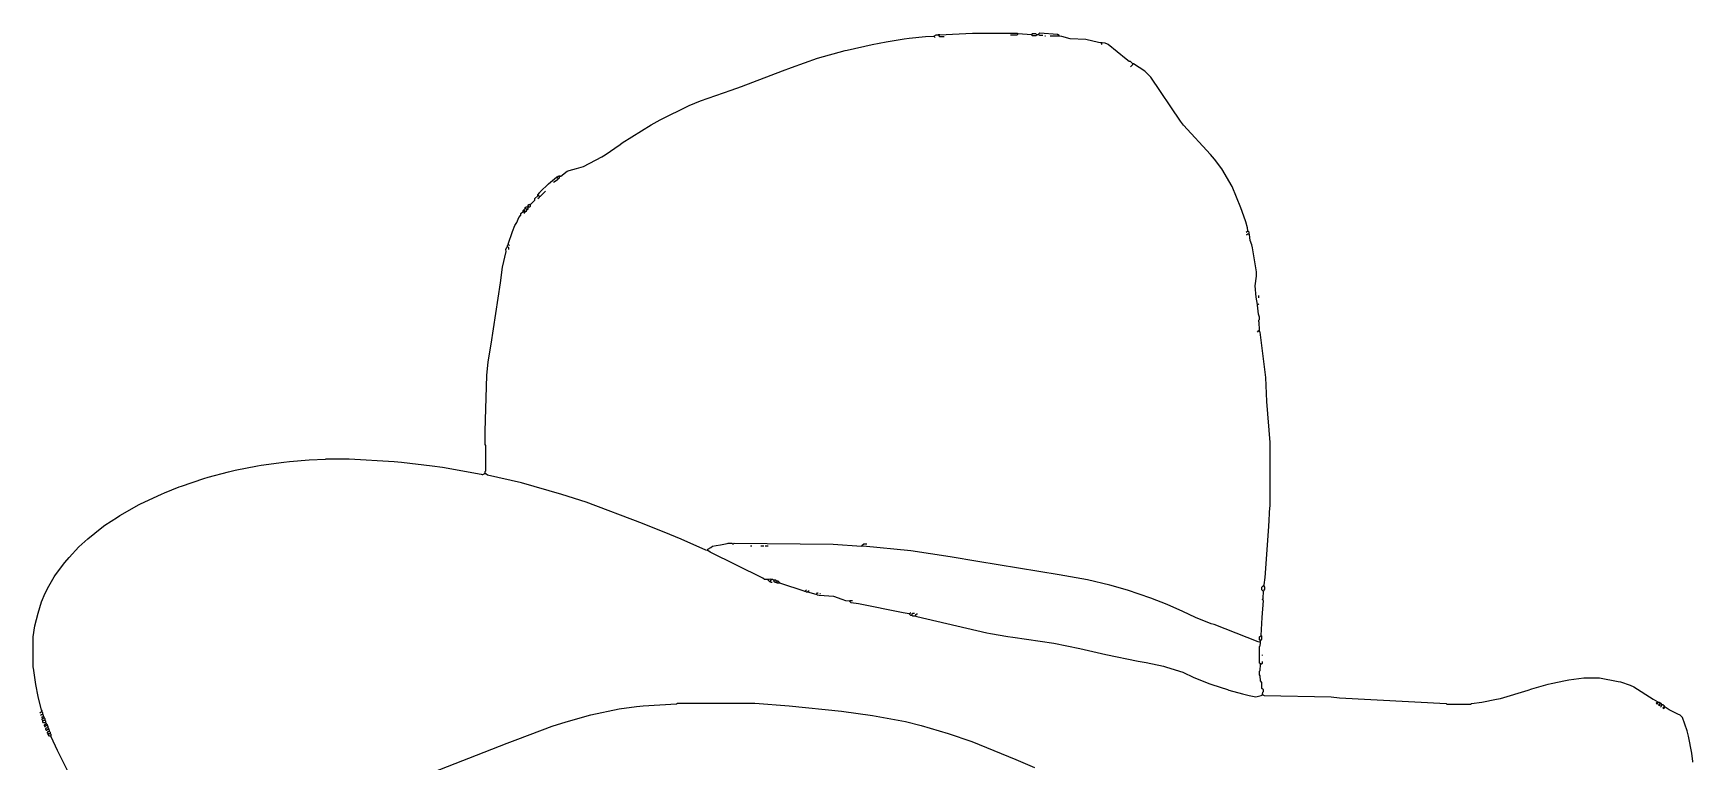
# Model space of a CAD drawing. Header units: millimetres. Extents: x 0.1 to 28.4, y 0.9 to 36.7.
# Drawn here: x 0.09 to 28.36, y 24.24 to 36.65 of the extents above; entities that cross this region are included whole.
import ezdxf

# ---------------------------------------------------------------- set-up
doc = ezdxf.new("R2010")
doc.units = ezdxf.units.MM

msp = doc.modelspace()

# ---------------------------------------------------------------- linework, layer by layer
for points in [[(9.0678, 34.2138), (9.078022, 34.216898), (9.1821, 34.3027), (9.221177, 34.310515), (9.34593, 34.34461), (9.46023, 34.38271), (9.777046, 34.546931), (9.83107, 34.57956), (10.085754, 34.756969), (10.123854, 34.782369), (10.61593, 35.09264), (10.77087, 35.17646), (11.26363, 35.42284), (11.45413, 35.49904), (11.97737, 35.68319), (12.15263, 35.74161), (12.85113, 36.00831), (13.00607, 36.06546), (13.44803, 36.22421), (13.920321, 36.355618), (13.956179, 36.364582), (14.377377, 36.456815), (14.616723, 36.504685), (14.923184, 36.557829), (15.010716, 36.568771), (15.291282, 36.595619), (15.4305, 36.6014)], [(15.4305, 36.6014), (15.469721, 36.622318), (15.5067, 36.6268)], [(15.4559, 36.576), (15.4305, 36.6014)], [(15.5194, 36.6268), (15.5067, 36.6268)], [(15.5321, 36.6268), (15.5194, 36.6268)], [(15.5194, 36.6141), (15.5194, 36.6268)], [(15.6083, 36.5887), (15.5321, 36.5887), (15.5194, 36.6014), (15.5194, 36.6141)], [(15.5321, 36.6268), (15.747668, 36.632779), (16.0909, 36.6522), (16.8529, 36.6522), (16.8656, 36.6395)], [(16.7386, 36.6268), (16.8529, 36.6268), (16.8656, 36.6395)], [(17.0942, 36.6268), (16.8656, 36.6395)], [(17.1831, 36.6268), (17.1704, 36.6395), (17.1069, 36.6395), (17.0942, 36.6268)], [(17.0942, 36.6268), (17.1069, 36.6141), (17.1704, 36.6141), (17.1831, 36.6268)], [(17.2085, 36.6268), (17.1831, 36.6268)], [(17.2212, 36.6268), (17.2085, 36.6268)], [(17.5641, 36.6141), (17.53997, 36.62934), (17.2339, 36.6522), (17.2212, 36.6395)], [(17.2212, 36.6268), (17.2212, 36.6395)], [(17.2847, 36.6141), (17.2339, 36.6141), (17.2212, 36.6268)], [(17.3355, 36.6014), (17.3228, 36.6014)], [(17.5514, 36.6014), (17.4117, 36.6014)], [(17.5641, 36.6014), (17.5514, 36.6014)], [(17.5641, 36.6014), (17.5641, 36.6141)], [(17.5768, 36.6014), (17.5641, 36.6014)], [(18.2753, 36.4871), (18.238321, 36.491582), (18.022421, 36.542382), (17.754887, 36.556634), (17.613779, 36.596918), (17.5768, 36.6014)], [(18.288, 36.4871), (18.2753, 36.4871)], [(18.3007, 36.4871), (18.288, 36.4871)], [(18.288, 36.4744), (18.288, 36.4871)], [(18.3007, 36.4617), (18.288, 36.4744)], [(18.8214, 36.1315), (18.7833, 36.1696), (18.7579, 36.1696), (18.709386, 36.210748), (18.40103, 36.45916), (18.39087, 36.46424), (18.350523, 36.482215), (18.3007, 36.4871)], [(18.7833, 36.0807), (18.8214, 36.1188)], [(18.8341, 36.1315), (18.8214, 36.1315)], [(18.8214, 36.1188), (18.8214, 36.1315)], [(20.7772, 33.2867), (20.772315, 33.336523), (20.747318, 33.437979), (20.68449, 33.61563), (20.65909, 33.67913), (20.51304, 34.03727), (20.33524, 34.34207), (20.208798, 34.508378), (20.145323, 34.584702), (19.681902, 35.087622), (19.631102, 35.151122), (19.1262, 35.9029), (19.0246, 36.0045), (18.8341, 36.1315)], [(9.017, 34.2011), (9.0297, 34.2138), (9.0424, 34.2138)], [(9.0551, 34.2138), (9.0424, 34.2138)], [(9.0678, 34.2138), (9.0551, 34.2138)], [(9.0551, 34.2011), (9.0551, 34.2138)], [(8.6868, 33.8963), (8.721852, 33.936686), (8.7249, 33.9471), (8.8646, 34.0868), (8.968954, 34.172553), (9.0043, 34.2011)], [(8.7249, 33.8709), (8.8138, 33.9598)], [(8.9535, 34.1122), (9.0297, 34.163)], [(9.017, 34.2011), (9.0043, 34.2011)], [(9.017, 34.1884), (9.017, 34.2011)], [(9.0297, 34.1757), (9.017, 34.1884)], [(9.0424, 34.1757), (9.0297, 34.1757)], [(9.0297, 34.163), (9.0297, 34.1757)], [(9.0424, 34.1757), (9.0551, 34.1884), (9.0551, 34.2011)], [(8.4328, 33.6169), (8.4328, 33.6296), (8.4455, 33.6423)], [(8.4455, 33.6423), (8.4709, 33.6677)], [(8.4709, 33.6169), (8.4455, 33.6423)], [(8.4709, 33.6677), (8.4709, 33.6804), (8.4836, 33.6931), (8.509, 33.6931)], [(8.4836, 33.655), (8.4709, 33.6677)], [(8.4963, 33.655), (8.4836, 33.655)], [(8.4836, 33.6169), (8.4963, 33.6296), (8.4963, 33.6423)], [(8.509, 33.655), (8.4963, 33.655)], [(8.4963, 33.6423), (8.4963, 33.655)], [(8.509, 33.6931), (8.5217, 33.7058)], [(8.5217, 33.6804), (8.509, 33.6931)], [(8.509, 33.655), (8.5217, 33.655), (8.5217, 33.6677)], [(8.5217, 33.7058), (8.5217, 33.7185), (8.5344, 33.7312), (8.5471, 33.7312)], [(8.5344, 33.6931), (8.5217, 33.7058)], [(8.5217, 33.6804), (8.5344, 33.6931)], [(8.5217, 33.6677), (8.5217, 33.6804)], [(8.5344, 33.6931), (8.5471, 33.6931), (8.5598, 33.7058), (8.5598, 33.7185)], [(8.5598, 33.7312), (8.5471, 33.7312)], [(8.5598, 33.7312), (8.636, 33.8074), (8.636, 33.8328), (8.6868, 33.8836)], [(8.5598, 33.7185), (8.5598, 33.7312)], [(8.6868, 33.8836), (8.6868, 33.8963)], [(8.6995, 33.8836), (8.6868, 33.8836)], [(8.6868, 33.8328), (8.7122, 33.8582)], [(8.7122, 33.8709), (8.6995, 33.8836)], [(8.7249, 33.8709), (8.7122, 33.8709)], [(8.7122, 33.8582), (8.7122, 33.8709)], [(8.1788, 33.0581), (8.25119, 33.27527), (8.296031, 33.373646), (8.32866, 33.42767), (8.359648, 33.513014), (8.3947, 33.5534), (8.3947, 33.5788), (8.4328, 33.6169)], [(8.4582, 33.5915), (8.4328, 33.6169)], [(8.4582, 33.5915), (8.4709, 33.6042)], [(8.4582, 33.5788), (8.4582, 33.5915)], [(8.4836, 33.6169), (8.4709, 33.6169)], [(8.4709, 33.6042), (8.4709, 33.6169)], [(20.7518, 33.2613), (20.7772, 33.2867)], [(20.7645, 33.2105), (20.7645, 33.2232), (20.7772, 33.2359), (20.7899, 33.2359)], [(20.8026, 33.2486), (20.8026, 33.2613), (20.7772, 33.2867)], [(20.8026, 33.2359), (20.7899, 33.2359)], [(20.8026, 33.2359), (20.8026, 33.2486)], [(20.9423, 32.0294), (20.922625, 32.15692), (20.9042, 32.3469), (20.9296, 32.512), (20.9296, 32.5882), (20.861215, 32.993623), (20.848918, 33.044279), (20.820876, 33.12222), (20.809724, 33.22258), (20.8026, 33.2359)], [(7.7851, 29.1592), (7.78891, 29.18333), (7.7978, 29.1973), (7.7978, 29.6291), (7.7851, 29.6418), (7.7851, 29.8704), (7.816575, 30.822647), (7.841371, 31.050816), (7.892034, 31.355538), (8.046329, 32.398384), (8.082085, 32.663423), (8.14705, 32.9311), (8.1407, 32.9692), (8.15721, 33.00603), (8.1661, 33.02)], [(8.1661, 33.02), (8.1661, 33.0327), (8.1788, 33.0454)], [(8.1915, 32.9692), (8.1915, 32.9946), (8.1661, 33.02)], [(8.1788, 33.0454), (8.1788, 33.0581)], [(8.1915, 33.0454), (8.1788, 33.0454)], [(8.2042, 33.0327), (8.1915, 33.0454)], [(20.955, 32.0294), (20.9423, 32.0294)], [(20.9423, 32.0167), (20.9423, 32.0294)], [(20.9804, 31.5976), (20.974675, 31.72408), (20.9677, 31.7373), (20.9677, 31.7627), (20.9804, 31.7754), (20.9804, 31.8135), (20.963218, 31.863179), (20.9423, 32.0167)], [(20.955, 32.0294), (20.9677, 32.0421)], [(20.9677, 32.1437), (20.9677, 32.1818)], [(20.9423, 31.5595), (20.9677, 31.5849)], [(20.9804, 31.5849), (20.9677, 31.5849)], [(20.9804, 31.5849), (20.9804, 31.5976)], [(20.9804, 31.5722), (20.9804, 31.5849)], [(21.0566, 27.2542), (21.074876, 27.38058), (21.139394, 28.245026), (21.151606, 28.574774), (21.1582, 28.5877), (21.1582, 29.6799), (21.100852, 30.378586), (21.088548, 30.784614), (20.987442, 31.558934), (20.9804, 31.5722)], [(0.2413, 25.1079), (0.23241, 25.12187), (0.182685, 25.299377), (0.172915, 25.348223), (0.132334, 25.553162), (0.096129, 25.831116), (0.0889, 25.8445), (0.0889, 26.3652), (0.119449, 26.554842), (0.17399, 26.77287), (0.233082, 26.960979), (0.29464, 27.11323), (0.35306, 27.23007), (0.447431, 27.391946), (0.466969, 27.421254), (0.625438, 27.632511), (0.701657, 27.721258), (0.8636, 27.9019), (1.018899, 28.038437), (1.259586, 28.229052), (1.310386, 28.267152), (1.52527, 28.40736), (1.564054, 28.432369), (1.894254, 28.622869), (1.91897, 28.63596), (2.27457, 28.79979), (2.32283, 28.81884), (2.57683, 28.92171), (2.61493, 28.93441), (2.998321, 29.065818), (3.07213, 29.08681), (3.417277, 29.179715), (3.531721, 29.205518), (3.912458, 29.281051), (3.974242, 29.291349), (4.35672, 29.344124), (4.45708, 29.355276), (4.788164, 29.381738), (5.067036, 29.393862), (5.08, 29.4005), (5.4737, 29.4005), (6.235218, 29.356619), (6.362134, 29.344042), (6.882638, 29.280866), (7.060438, 29.255466), (7.720742, 29.141351), (7.7343, 29.1338), (7.747, 29.1338), (7.7724, 29.1465)], [(7.7851, 29.1465), (7.7724, 29.1465)], [(7.7851, 29.1465), (7.7851, 29.1592)], [(7.7978, 29.1465), (7.7851, 29.1465)], [(11.5697, 27.8384), (11.54557, 27.84221), (11.12647, 28.03144), (10.93597, 28.10891), (10.46607, 28.29814), (9.51103, 28.66009), (9.09447, 28.79471), (8.406279, 28.989618), (7.825154, 29.124031), (7.7978, 29.1465)], [(11.5824, 27.8384), (11.5697, 27.8384)], [(11.5824, 27.8511), (11.5824, 27.8638), (11.631246, 27.892131), (11.6586, 27.9146), (11.722862, 27.921966), (11.797538, 27.932634), (11.91133, 27.95651), (11.9253, 27.9654), (11.9888, 27.9654), (12.0015, 27.9527), (12.0142, 27.9527), (12.0269, 27.9654), (13.716419, 27.945866), (14.1986, 27.9146)], [(11.5824, 27.8384), (11.5824, 27.8511)], [(12.5984, 27.3431), (12.5476, 27.3431), (12.520246, 27.365569), (11.618546, 27.810069), (11.5824, 27.8384)], [(12.3317, 27.9146), (12.3063, 27.9146)], [(12.5349, 27.9146), (12.4841, 27.9146)], [(12.6111, 27.9146), (12.5603, 27.9146)], [(14.2113, 27.9146), (14.1986, 27.9146)], [(14.2113, 27.9273), (14.2367, 27.9527), (14.2875, 27.9527)], [(14.2113, 27.9146), (14.2113, 27.9273)], [(14.224, 27.9146), (14.2113, 27.9146)], [(20.9804, 26.2763), (20.95627, 26.28011), (20.204579, 26.576618), (20.15363, 26.58999), (19.88947, 26.69794), (19.674254, 26.799931), (19.40433, 26.92019), (19.12747, 27.02814), (18.731379, 27.160818), (18.428821, 27.245982), (18.045842, 27.337951), (17.565077, 27.424185), (16.180562, 27.653234), (15.710758, 27.729249), (15.036318, 27.832619), (14.224, 27.9146)], [(12.6111, 27.3431), (12.5984, 27.3431)], [(12.6238, 27.3431), (12.6111, 27.3431)], [(12.6111, 27.3304), (12.6111, 27.3431)], [(12.6365, 27.305), (12.6111, 27.3304)], [(12.6619, 27.3431), (12.6492, 27.34945), (12.6238, 27.3431)], [(12.6492, 27.305), (12.6365, 27.305)], [(12.6492, 27.3177), (12.6619, 27.3304)], [(12.6492, 27.305), (12.6492, 27.3177)], [(12.6746, 27.2923), (12.6619, 27.2923), (12.6492, 27.305)], [(12.6746, 27.3431), (12.6619, 27.3431)], [(12.6619, 27.3304), (12.6619, 27.3431)], [(12.7, 27.3304), (12.6873, 27.3431), (12.6746, 27.3431)], [(12.7127, 27.3304), (12.7, 27.3304)], [(12.7254, 27.3304), (12.7127, 27.3304)], [(12.7127, 27.3177), (12.7127, 27.3304)], [(12.7508, 27.2923), (12.7254, 27.2923), (12.7127, 27.305), (12.7127, 27.3177)], [(12.7508, 27.3177), (12.7381, 27.3304), (12.7254, 27.3304)], [(12.7635, 27.3177), (12.7508, 27.3177)], [(12.7508, 27.2923), (12.7635, 27.305)], [(12.7889, 27.2796), (12.7635, 27.2796), (12.7508, 27.2923)], [(12.7762, 27.3177), (12.7635, 27.3177)], [(12.7635, 27.305), (12.7635, 27.3177)], [(12.8016, 27.2923), (12.7762, 27.3177)], [(12.8016, 27.2796), (12.7889, 27.2796)], [(12.8016, 27.2796), (12.8016, 27.2923)], [(12.8143, 27.2796), (12.8016, 27.2796)], [(13.2334, 27.1399), (13.219579, 27.148118), (12.82573, 27.27706), (12.8143, 27.2796)], [(13.2461, 27.1399), (13.2334, 27.1399)], [(13.2461, 27.1526), (13.2588, 27.1653)], [(13.2461, 27.1399), (13.2461, 27.1526)], [(13.2715, 27.1272), (13.2588, 27.1272), (13.2461, 27.1399)], [(13.2842, 27.1399), (13.2969, 27.1526), (13.3096, 27.1526)], [(13.2842, 27.1272), (13.2842, 27.1399)], [(21.0058, 26.3906), (21.025166, 26.695687), (21.0439, 26.9875), (21.0312, 27.0002), (21.038242, 27.026166), (21.0439, 27.1399)], [(21.0439, 27.1399), (21.0185, 27.1653), (21.0185, 27.2161), (21.0439, 27.2415)], [(21.0566, 27.2415), (21.0439, 27.2415)], [(21.0439, 27.1399), (21.05914, 27.16403), (21.0693, 27.178), (21.0693, 27.2161), (21.0566, 27.2288)], [(21.0566, 27.2415), (21.0566, 27.2542)], [(21.0566, 27.2288), (21.0566, 27.2415)], [(13.2842, 27.1272), (13.2715, 27.1272)], [(13.4239, 27.0891), (13.2842, 27.1272)], [(13.4366, 27.0891), (13.4239, 27.0891)], [(13.4366, 27.1018), (13.4493, 27.1145), (13.462, 27.1145)], [(13.4366, 27.0891), (13.4366, 27.1018)], [(13.9954, 26.9748), (13.932758, 26.979949), (13.86967, 27.00274), (13.72997, 27.05481), (13.475001, 27.069717), (13.45057, 27.07894), (13.4366, 27.0891)], [(13.5001, 27.1018), (13.4874, 27.1018)], [(13.9954, 26.9748), (14.0081, 26.9875), (14.0462, 26.9875)], [(15.0114, 26.7589), (14.910777, 26.776485), (14.146942, 26.931551), (14.0208, 26.9494), (13.9954, 26.9748)], [(15.0114, 26.7589), (15.0368, 26.7843)], [(15.0495, 26.7335), (15.0368, 26.7335), (15.0114, 26.7589)], [(15.0622, 26.7335), (15.0495, 26.7335)], [(15.0622, 26.7462), (15.0622, 26.7589), (15.0749, 26.7716), (15.1003, 26.7716)], [(15.0622, 26.7335), (15.0622, 26.7462)], [(15.113, 26.7208), (15.0749, 26.7208), (15.0622, 26.7335)], [(15.1257, 26.7208), (15.113, 26.7208)], [(15.1257, 26.7335), (15.1257, 26.7462), (15.1384, 26.7589), (15.1511, 26.7589)], [(15.1257, 26.7208), (15.1257, 26.7335)], [(15.1257, 26.7208), (15.139258, 26.713249), (16.333058, 26.433849), (16.394842, 26.423551), (16.688484, 26.370671), (16.776016, 26.359729), (17.474342, 26.258451), (17.918579, 26.170218), (18.363223, 26.068215), (18.911158, 25.951249), (19.049142, 25.928251), (19.340979, 25.865418), (19.391779, 25.852718), (19.67103, 25.76449), (19.86153, 25.67686), (20.13077, 25.56891), (20.16887, 25.55621), (20.43303, 25.47239), (20.45843, 25.46096), (20.687179, 25.395518), (20.803577, 25.366785), (20.9169, 25.34285), (21.004679, 25.366382), (21.0185, 25.3746)], [(20.9931, 26.3017), (20.9804, 26.3144), (20.9804, 26.3652), (21.0058, 26.3906)], [(20.9931, 26.3017), (21.0185, 26.3271), (21.0185, 26.3779), (21.0058, 26.3906)], [(20.9931, 26.289), (20.9931, 26.3017)], [(20.9931, 26.2763), (20.9804, 26.2763)], [(20.9931, 25.908), (20.9804, 25.9207), (20.9804, 26.2001), (20.988215, 26.213777), (20.9931, 26.2636)], [(20.9931, 26.2763), (20.9931, 26.289)], [(20.9931, 26.2636), (20.9931, 26.2763)], [(21.0312, 26.0477), (21.0312, 26.0604)], [(21.0312, 25.3873), (21.035682, 25.424279), (21.0439, 25.4381), (21.0439, 25.4635), (21.0185, 25.4889), (21.0185, 25.5905), (20.9931, 25.6159), (20.987629, 25.704116), (20.9804, 25.7175), (20.9804, 25.781), (20.987524, 25.79432), (20.9931, 25.8953)], [(21.0058, 25.908), (20.9931, 25.908)], [(20.9931, 25.8953), (20.9931, 25.908)], [(21.0058, 25.908), (21.0185, 25.908), (21.0312, 25.9207), (21.0312, 25.9461)], [(21.0439, 25.3746), (21.056792, 25.368046), (22.200082, 25.342281), (22.338818, 25.330719), (24.15505, 25.228944), (24.1681, 25.2222), (24.5745, 25.2222), (24.58782, 25.229324), (24.764142, 25.252749), (25.017879, 25.302882), (25.083621, 25.319318), (25.55367, 25.45969), (25.61463, 25.48001), (25.896277, 25.560215), (25.945123, 25.569985), (26.188258, 25.623451), (26.250042, 25.633749), (26.5049, 25.6667), (26.7716, 25.6667), (27.090221, 25.607682), (27.126079, 25.598718), (27.29357, 25.54224), (27.35707, 25.51684), (27.684046, 25.308169), (27.7622, 25.2603)], [(6.75513, 24.00681), (8.16483, 24.55291), (8.34517, 24.62276), (8.92683, 24.84501), (9.16813, 24.92121), (9.589477, 25.039515), (10.070123, 25.138185), (10.363766, 25.178442), (10.476934, 25.189758), (11.048684, 25.228199), (11.0617, 25.2349), (12.3825, 25.2349), (12.966252, 25.190973), (13.856462, 25.100534), (14.388242, 25.026551), (14.946923, 24.925215), (15.215721, 24.858382), (15.67307, 24.71801), (16.07693, 24.58339), (16.82623, 24.27859), (17.145, 24.1427)], [(21.0312, 25.3746), (21.0185, 25.3746)], [(21.0312, 25.3746), (21.0312, 25.3873)], [(21.0439, 25.3746), (21.0312, 25.3746)], [(27.7495, 25.2476), (27.7368, 25.2349), (27.7495, 25.2222), (27.7622, 25.2349)], [(27.7622, 25.2476), (27.7495, 25.2476)], [(27.7622, 25.2476), (27.7622, 25.2603)], [(27.7749, 25.2476), (27.7622, 25.2476)], [(27.7622, 25.2349), (27.7622, 25.2476)], [(27.8003, 25.2349), (27.7876, 25.2476), (27.7749, 25.2476)], [(27.7876, 25.2222), (27.8003, 25.2349)], [(27.8384, 25.2095), (27.813, 25.2349), (27.8003, 25.2349)], [(27.8257, 25.1714), (27.813, 25.1841), (27.8384, 25.2095)], [(27.8765, 25.1841), (27.8511, 25.2095), (27.8384, 25.2095)], [(27.8638, 25.1714), (27.8511, 25.1587), (27.8638, 25.146), (27.8765, 25.1587)], [(27.8765, 25.1714), (27.8638, 25.1714)], [(27.8765, 25.1714), (27.8765, 25.1841)], [(27.8892, 25.1714), (27.8765, 25.1714)], [(27.8765, 25.1587), (27.8765, 25.1714)], [(28.3591, 24.2443), (28.341251, 24.383142), (28.287382, 24.677221), (28.265718, 24.763879), (28.1813, 24.9936), (28.1432, 25.0317), (28.10256, 25.05202), (27.954986, 25.123648), (27.8892, 25.1714)], [(0.2032, 25.0698), (0.2286, 25.0952)], [(0.2159, 25.0317), (0.2286, 25.0444), (0.2413, 25.0444)], [(0.2413, 25.0952), (0.2286, 25.0952)], [(0.2286, 24.9936), (0.2413, 25.0063), (0.254, 25.0063)], [(0.2413, 25.0952), (0.2413, 25.1079)], [(0.2413, 25.0825), (0.2413, 25.0952)], [(0.254, 25.0571), (0.254, 25.0698), (0.2413, 25.0825)], [(0.254, 25.0444), (0.2413, 25.0444)], [(0.254, 24.9428), (0.2413, 24.9555), (0.2413, 24.9682), (0.254, 24.9809), (0.2667, 24.9809)], [(0.254, 25.0444), (0.254, 25.0571)], [(0.2667, 25.019), (0.2667, 25.0317), (0.254, 25.0444)], [(0.2667, 25.0063), (0.254, 25.0063)], [(0.2667, 24.9428), (0.254, 24.9428)], [(0.254, 24.9301), (0.254, 24.9428)], [(0.2921, 24.9047), (0.2667, 24.9047), (0.254, 24.9174), (0.254, 24.9301)], [(0.2667, 25.0063), (0.2667, 25.019)], [(0.2794, 24.9936), (0.2667, 25.0063)], [(0.2794, 24.9809), (0.2667, 24.9809)], [(0.2794, 24.9428), (0.2667, 24.9428)], [(0.2794, 24.9809), (0.2794, 24.9936)], [(0.2921, 24.9555), (0.2921, 24.9682), (0.2794, 24.9809)], [(0.2921, 24.9428), (0.2794, 24.9428)], [(0.2921, 24.8412), (0.2794, 24.8539), (0.2794, 24.8666), (0.2921, 24.8793), (0.3048, 24.8793)], [(0.2921, 24.9428), (0.2921, 24.9555)], [(0.3048, 24.9174), (0.3048, 24.9301), (0.2921, 24.9428)], [(0.3048, 24.9047), (0.2921, 24.9047)], [(0.3048, 24.9047), (0.3048, 24.9174)], [(0.3175, 24.892), (0.3048, 24.9047)], [(0.3175, 24.8793), (0.3048, 24.8793)], [(0.3175, 24.8793), (0.3175, 24.892)], [(0.3302, 24.8666), (0.3175, 24.8793)], [(0.2921, 24.8412), (0.3048, 24.8539), (0.3175, 24.8539)], [(0.2921, 24.8285), (0.2921, 24.8412)], [(0.3175, 24.7777), (0.3048, 24.7904), (0.3048, 24.8031), (0.3175, 24.8158), (0.3302, 24.8158)], [(0.3302, 24.8539), (0.3175, 24.8539)], [(0.3175, 24.7777), (0.3302, 24.7904), (0.3429, 24.7904)], [(0.3175, 24.765), (0.3175, 24.7777)], [(0.3302, 24.8539), (0.3302, 24.8666)], [(0.3429, 24.8285), (0.3429, 24.8412), (0.3302, 24.8539)], [(0.3429, 24.8158), (0.3302, 24.8158)], [(0.3429, 24.7142), (0.3302, 24.7269), (0.3302, 24.7396), (0.3429, 24.7523), (0.3556, 24.7523)], [(0.3429, 24.8158), (0.3429, 24.8285)], [(0.3556, 24.8031), (0.3429, 24.8158)], [(0.3556, 24.7904), (0.3429, 24.7904)], [(0.3556, 24.7142), (0.3429, 24.7142)], [(0.3429, 24.7015), (0.3429, 24.7142)], [(0.381, 24.6761), (0.3683, 24.6761), (0.3429, 24.7015)], [(0.3556, 24.7904), (0.3556, 24.8031)], [(0.3683, 24.765), (0.3683, 24.7777), (0.3556, 24.7904)], [(0.3683, 24.7523), (0.3556, 24.7523)], [(0.3683, 24.7142), (0.3556, 24.7142)], [(0.3683, 24.7523), (0.3683, 24.765)], [(0.381, 24.7269), (0.381, 24.7396), (0.3683, 24.7523)], [(0.381, 24.7142), (0.3683, 24.7142)], [(0.381, 24.7142), (0.381, 24.7269)], [(0.3937, 24.6888), (0.3937, 24.7015), (0.381, 24.7142)], [(0.3937, 24.6761), (0.381, 24.6761)], [(0.3937, 24.6761), (0.3937, 24.6888)], [(0.3937, 24.6634), (0.3937, 24.6761)], [(0.68326, 24.06523), (0.50546, 24.43353), (0.3937, 24.6634)], [(28.3591, 24.2316), (28.3591, 24.2443)]]:
    msp.add_lwpolyline(points)
msp.add_lwpolyline([(27.7876, 25.2222), (27.7749, 25.2095), (27.7876, 25.1968), (27.8003, 25.2095)], close=True)

doc.saveas('drawing.dxf')
